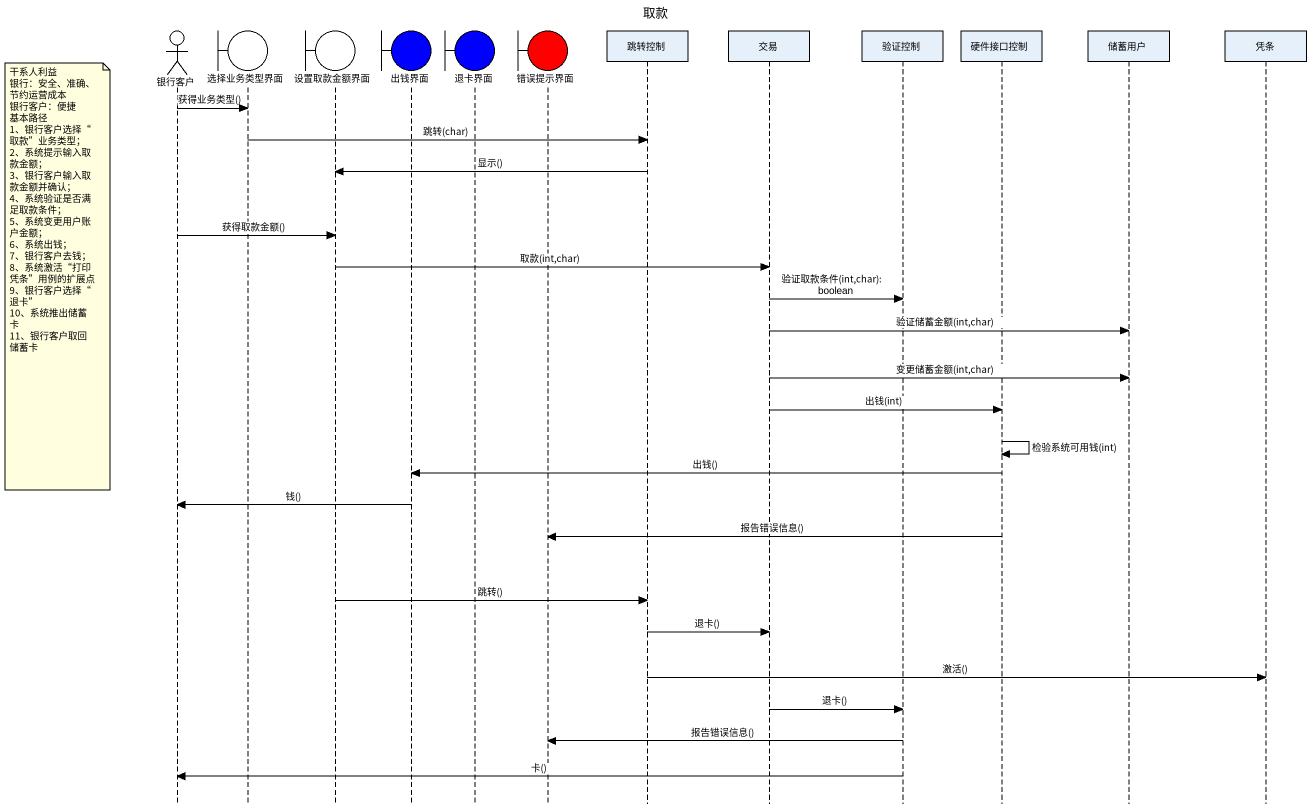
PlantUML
@startuml
title 取款
hide footbox
actor 银行客户
boundary 选择业务类型界面
boundary 设置取款金额界面
boundary 出钱界面 #0000FF
boundary 退卡界面 #0000FF
boundary 错误提示界面 #FF0000
participant 跳转控制
participant 交易
participant 验证控制
participant 硬件接口控制
participant 储蓄用户
participant 凭条

银行客户 -> 选择业务类型界面 : 获得业务类型()
选择业务类型界面 -> 跳转控制 : 跳转(char)
跳转控制 -> 设置取款金额界面 : 显示()
银行客户 -> 设置取款金额界面 : 获得取款金额()
设置取款金额界面 -> 交易 : 取款(int,char)
note left of 银行客户
  干系人利益
  银行：安全、准确、节约运营成本
  银行客户：便捷
  基本路径
  1、银行客户选择“取款”业务类型；
  2、系统提示输入取款金额；
  3、银行客户输入取款金额并确认；
  4、系统验证是否满足取款条件；
  5、系统变更用户账户金额；
  6、系统出钱；
  7、银行客户去钱；
  8、系统激活“打印凭条”用例的扩展点
  9、银行客户选择“退卡”
  10、系统推出储蓄卡
  11、银行客户取回储蓄卡
end note
交易 -> 验证控制 : 验证取款条件(int,char): boolean
交易 -> 储蓄用户 : 验证储蓄金额(int,char)
交易 -> 储蓄用户 : 变更储蓄金额(int,char)
交易 -> 硬件接口控制 : 出钱(int)
硬件接口控制 -> 硬件接口控制 : 检验系统可用钱(int)
硬件接口控制 -> 出钱界面 : 出钱()
出钱界面 -> 银行客户 : 钱()
硬件接口控制 -> 错误提示界面 : 报告错误信息()
设置取款金额界面 -> 跳转控制 : 跳转()
跳转控制 -> 交易 : 退卡()
跳转控制 -> 凭条 : 激活()
交易 -> 验证控制 : 退卡()
验证控制 -> 错误提示界面 : 报告错误信息()
验证控制 -> 银行客户 : 卡()
@enduml
